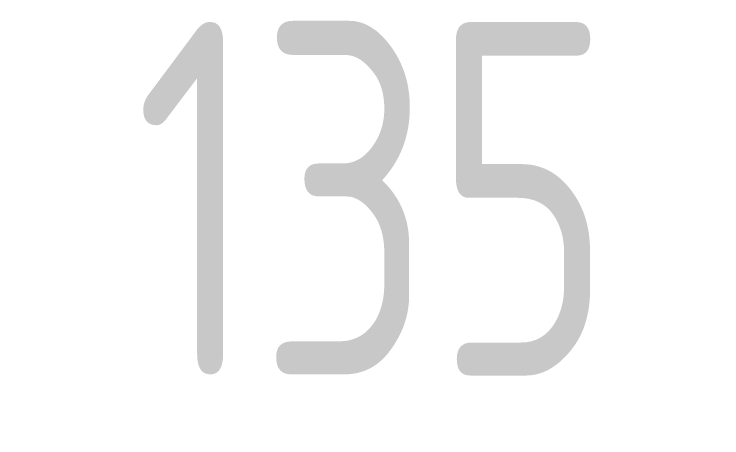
# Model space of a CAD drawing. Header units: millimetres. Extents: x -391859 to 9713180, y -178574 to 166066.
# Drawn here: x -130102 to -129502, y 106369 to 106729 of the extents above; entities that cross this region are included whole.
import ezdxf
from ezdxf import colors
from ezdxf.entities.mleader import LeaderData, LeaderLine
from ezdxf.math import Vec2, Vec3

# ---------------------------------------------------------------- set-up
doc = ezdxf.new("R2010")
doc.units = ezdxf.units.MM
doc.header["$MEASUREMENT"] = 0
doc.layers.get('0').update_dxf_attribs({"lineweight": 9})
doc.layers.add('_АР ТЕКСТ', color=7, linetype='Continuous', lineweight=25)
doc.layers.add('АР_Отметки', color=7, linetype='Continuous', lineweight=15)
doc.layers.add('АР_Таблицы', color=7, linetype='Continuous')
doc.styles.add('ISOCPEUR', font='isocpeur.ttf', dxfattribs={"width": 0.7})
doc.styles.add('ISOCPEUR_2', font='isocpeur.ttf', dxfattribs={"width": 0.9, "height": 300})
doc.styles.add('Архитект', font='isocpeur.ttf', dxfattribs={"width": 0.8, "oblique": 8})

# ---------------------------------------------------------------- blocks, each defined once
blk = doc.blocks.new('*T759')
at = {"layer": 'АР_Таблицы', "color": 0, "linetype": 'ByBlock', "lineweight": -2, "ltscale": 500, "transparency": 16777216}
for p, q in [((13654.8, 0), (15154.8, 0)), ((25609.6, 0), (26609.6, 0)), ((13654.8, -676.92), (15154.8, -676.92))]:
    blk.add_line(p, q, dxfattribs=at)
at = {"layer": 'АР_Таблицы', "color": 0, "linetype": 'ByBlock', "lineweight": 30, "ltscale": 500, "transparency": 16777216}
for p, q in [((13654.8, 0), (13654.8, -1353.85)), ((15154.8, 0), (15154.8, -1353.85)), ((23609.6, 0), (23609.6, -1353.85)), ((25609.6, 0), (25609.6, -1353.85)), ((26609.6, 0), (26609.6, -1353.85)), ((13654.8, -1353.85), (26609.6, -1353.85)), ((12954.8, -1500), (12954.8, -55915.38))]:
    blk.add_line(p, q, dxfattribs=at)
at = {"layer": 'АР_Таблицы', "color": 0, "linetype": 'ByBlock', "lineweight": 9, "ltscale": 500, "transparency": 16777216}
for p, q in [((15154.8, 0), (25609.6, 0)), ((23609.6, -676.92), (25609.6, -676.92))]:
    blk.add_line(p, q, dxfattribs=at)
at = {"layer": 'АР_Таблицы', "color": 0, "linetype": 'ByBlock', "lineweight": 13, "ltscale": 500, "transparency": 16777216}
for p, q in [((15154.8, -676.92), (23609.6, -676.92)), ((25609.6, -676.92), (26609.6, -676.92))]:
    blk.add_line(p, q, dxfattribs=at)
at = {"layer": 'АР_Таблицы', "color": 0, "linetype": 'ByBlock', "lineweight": 30, "ltscale": 100, "transparency": 16777216}
for p, q in [((0, -1500), (12954.8, -1500)), ((0, -1500), (0, -55915.38)), ((1500, -1500), (1500, -55915.38)), ((9954.8, -1500), (9954.8, -55915.38)), ((11954.8, -1500), (11954.8, -55915.38)), ((0, -3500), (12954.8, -3500))]:
    blk.add_line(p, q, dxfattribs=at)
at = {"layer": 'АР_Таблицы', "color": 0, "linetype": 'ByBlock', "lineweight": -2, "ltscale": 100, "transparency": 16777216}
for p, q in [((0, -4176.92), (12954.8, -4176.92)), ((0, -4853.85), (12954.8, -4853.85)), ((0, -5530.77), (12954.8, -5530.77)), ((0, -6227.69), (1500, -6227.69)), ((9954.8, -6227.69), (12954.8, -6227.69)), ((0, -6924.62), (12954.8, -6924.62)), ((0, -8091.54), (12954.8, -8091.54)), ((0, -9258.46), (12954.8, -9258.46)), ((0, -9955.38), (12954.8, -9955.38)), ((0, -10632.31), (1500, -10632.31)), ((11954.8, -10632.31), (12954.8, -10632.31)), ((0, -11309.23), (12954.8, -11309.23)), ((0, -12006.15), (1500, -12006.15)), ((11954.8, -12006.15), (12954.8, -12006.15)), ((0, -12683.08), (1500, -12683.08)), ((11954.8, -12683.08), (12954.8, -12683.08)), ((0, -13360), (1500, -13360)), ((11954.8, -13360), (12954.8, -13360)), ((0, -14036.92), (12954.8, -14036.92)), ((0, -14713.85), (12954.8, -14713.85)), ((0, -15390.77), (12954.8, -15390.77)), ((0, -16087.69), (9954.8, -16087.69)), ((11954.8, -16087.69), (12954.8, -16087.69)), ((0, -16784.62), (9954.8, -16784.62)), ((11954.8, -16784.62), (12954.8, -16784.62)), ((0, -17481.54), (9954.8, -17481.54)), ((11954.8, -17481.54), (12954.8, -17481.54)), ((0, -18178.46), (12954.8, -18178.46)), ((0, -18855.38), (12954.8, -18855.38)), ((0, -19552.31), (9954.8, -19552.31)), ((11954.8, -19552.31), (12954.8, -19552.31)), ((0, -20229.23), (12954.8, -20229.23)), ((0, -20906.15), (9954.8, -20906.15)), ((11954.8, -20906.15), (12954.8, -20906.15)), ((0, -21583.08), (12954.8, -21583.08)), ((0, -22260), (9954.8, -22260)), ((0, -22936.92), (9954.8, -22936.92)), ((11954.8, -22936.92), (12954.8, -22936.92)), ((0, -23613.85), (9954.8, -23613.85)), ((11954.8, -23613.85), (12954.8, -23613.85)), ((0, -24290.77), (1500, -24290.77)), ((11954.8, -24290.77), (12954.8, -24290.77)), ((0, -25990.77), (1500, -25990.77)), ((11954.8, -25990.77), (12954.8, -25990.77)), ((0, -26667.69), (1500, -26667.69)), ((11954.8, -26667.69), (12954.8, -26667.69)), ((0, -27344.62), (1500, -27344.62)), ((11954.8, -27344.62), (12954.8, -27344.62)), ((0, -28041.54), (1500, -28041.54)), ((11954.8, -28041.54), (12954.8, -28041.54)), ((0, -28718.46), (1500, -28718.46)), ((11954.8, -28718.46), (12954.8, -28718.46)), ((0, -29415.38), (1500, -29415.38)), ((11954.8, -29415.38), (12954.8, -29415.38)), ((0, -30112.31), (1500, -30112.31)), ((11954.8, -30112.31), (12954.8, -30112.31)), ((0, -30789.23), (1500, -30789.23)), ((11954.8, -30789.23), (12954.8, -30789.23)), ((0, -31466.15), (1500, -31466.15)), ((11954.8, -31466.15), (12954.8, -31466.15)), ((0, -32143.08), (1500, -32143.08)), ((11954.8, -32143.08), (12954.8, -32143.08)), ((0, -32840), (1500, -32840)), ((11954.8, -32840), (12954.8, -32840)), ((0, -33536.92), (1500, -33536.92)), ((11954.8, -33536.92), (12954.8, -33536.92)), ((0, -34233.85), (1500, -34233.85)), ((11954.8, -34233.85), (12954.8, -34233.85)), ((0, -34910.77), (1500, -34910.77)), ((11954.8, -34910.77), (12954.8, -34910.77)), ((0, -35587.69), (1500, -35587.69)), ((11954.8, -35587.69), (12954.8, -35587.69)), ((0, -36264.62), (1500, -36264.62)), ((11954.8, -36264.62), (12954.8, -36264.62)), ((0, -36941.54), (1500, -36941.54)), ((11954.8, -36941.54), (12954.8, -36941.54)), ((0, -37618.46), (1500, -37618.46)), ((11954.8, -37618.46), (12954.8, -37618.46)), ((0, -38295.38), (1500, -38295.38)), ((11954.8, -38295.38), (12954.8, -38295.38)), ((0, -38972.31), (1500, -38972.31)), ((11954.8, -38972.31), (12954.8, -38972.31)), ((0, -39649.23), (9954.8, -39649.23)), ((11954.8, -39649.23), (12954.8, -39649.23)), ((0, -40326.15), (1500, -40326.15)), ((11954.8, -40326.15), (12954.8, -40326.15)), ((0, -41003.08), (1500, -41003.08)), ((11954.8, -41003.08), (12954.8, -41003.08)), ((0, -41680), (1500, -41680)), ((11954.8, -41680), (12954.8, -41680)), ((0, -42356.92), (1500, -42356.92)), ((11954.8, -42356.92), (12954.8, -42356.92)), ((0, -43033.85), (1500, -43033.85)), ((11954.8, -43033.85), (12954.8, -43033.85)), ((0, -43710.77), (1500, -43710.77)), ((11954.8, -43710.77), (12954.8, -43710.77)), ((0, -44387.69), (1500, -44387.69)), ((11954.8, -44387.69), (12954.8, -44387.69)), ((0, -45064.62), (1500, -45064.62)), ((11954.8, -45064.62), (12954.8, -45064.62)), ((0, -45741.54), (1500, -45741.54)), ((11954.8, -45741.54), (12954.8, -45741.54)), ((0, -46418.46), (1500, -46418.46)), ((11954.8, -46418.46), (12954.8, -46418.46)), ((0, -47095.38), (1500, -47095.38)), ((11954.8, -47095.38), (12954.8, -47095.38)), ((0, -47772.31), (1500, -47772.31)), ((11954.8, -47772.31), (12954.8, -47772.31)), ((0, -48449.23), (1500, -48449.23)), ((11954.8, -48449.23), (12954.8, -48449.23)), ((0, -49126.15), (1500, -49126.15)), ((11954.8, -49126.15), (12954.8, -49126.15)), ((0, -49803.08), (1500, -49803.08)), ((11954.8, -49803.08), (12954.8, -49803.08)), ((0, -50480), (9954.8, -50480)), ((11954.8, -50480), (12954.8, -50480)), ((0, -51156.92), (1500, -51156.92)), ((11954.8, -51156.92), (12954.8, -51156.92)), ((0, -51833.85), (9954.8, -51833.85)), ((11954.8, -51833.85), (12954.8, -51833.85)), ((0, -52510.77), (9954.8, -52510.77)), ((11954.8, -52510.77), (12954.8, -52510.77)), ((0, -53187.69), (9954.8, -53187.69)), ((11954.8, -53187.69), (12954.8, -53187.69)), ((0, -53884.62), (9954.8, -53884.62)), ((11954.8, -53884.62), (12954.8, -53884.62)), ((0, -54561.54), (9954.8, -54561.54)), ((11954.8, -54561.54), (12954.8, -54561.54)), ((0, -55238.46), (1500, -55238.46)), ((11954.8, -55238.46), (12954.8, -55238.46)), ((0, -55915.38), (1500, -55915.38)), ((11954.8, -55915.38), (12954.8, -55915.38))]:
    blk.add_line(p, q, dxfattribs=at)
at = {"layer": 'АР_Таблицы', "color": 0, "linetype": 'ByBlock', "lineweight": 9, "ltscale": 100, "transparency": 16777216}
for p, q in [((1500, -6227.69), (9954.8, -6227.69)), ((1500, -10632.31), (11954.8, -10632.31)), ((1500, -12006.15), (11954.8, -12006.15)), ((1500, -12683.08), (11954.8, -12683.08)), ((1500, -13360), (11954.8, -13360)), ((9954.8, -16087.69), (11954.8, -16087.69)), ((9954.8, -16784.62), (11954.8, -16784.62)), ((9954.8, -17481.54), (11954.8, -17481.54)), ((9954.8, -19552.31), (11954.8, -19552.31)), ((9954.8, -20906.15), (11954.8, -20906.15)), ((9954.8, -22260), (12954.8, -22260)), ((9954.8, -22936.92), (11954.8, -22936.92)), ((9954.8, -23613.85), (11954.8, -23613.85)), ((1500, -24290.77), (11954.8, -24290.77)), ((1500, -25990.77), (11954.8, -25990.77)), ((1500, -26667.69), (11954.8, -26667.69)), ((1500, -27344.62), (11954.8, -27344.62)), ((1500, -28041.54), (11954.8, -28041.54)), ((1500, -28718.46), (11954.8, -28718.46)), ((1500, -29415.38), (11954.8, -29415.38)), ((1500, -30112.31), (11954.8, -30112.31)), ((1500, -30789.23), (11954.8, -30789.23)), ((1500, -31466.15), (11954.8, -31466.15)), ((1500, -32143.08), (11954.8, -32143.08)), ((1500, -32840), (11954.8, -32840)), ((1500, -33536.92), (11954.8, -33536.92)), ((1500, -34233.85), (11954.8, -34233.85)), ((1500, -34910.77), (11954.8, -34910.77)), ((1500, -35587.69), (11954.8, -35587.69)), ((1500, -36264.62), (11954.8, -36264.62)), ((1500, -36941.54), (11954.8, -36941.54)), ((1500, -37618.46), (11954.8, -37618.46)), ((1500, -38295.38), (11954.8, -38295.38)), ((1500, -38972.31), (11954.8, -38972.31)), ((9954.8, -39649.23), (11954.8, -39649.23)), ((1500, -40326.15), (11954.8, -40326.15)), ((1500, -41003.08), (11954.8, -41003.08)), ((1500, -41680), (11954.8, -41680)), ((1500, -42356.92), (11954.8, -42356.92)), ((1500, -43033.85), (11954.8, -43033.85)), ((1500, -43710.77), (11954.8, -43710.77)), ((1500, -44387.69), (11954.8, -44387.69)), ((1500, -45064.62), (11954.8, -45064.62)), ((1500, -45741.54), (11954.8, -45741.54)), ((1500, -46418.46), (11954.8, -46418.46)), ((1500, -47095.38), (11954.8, -47095.38)), ((1500, -47772.31), (11954.8, -47772.31)), ((1500, -48449.23), (11954.8, -48449.23)), ((1500, -49126.15), (11954.8, -49126.15)), ((1500, -49803.08), (11954.8, -49803.08)), ((9954.8, -50480), (11954.8, -50480)), ((1500, -51156.92), (11954.8, -51156.92)), ((9954.8, -51833.85), (11954.8, -51833.85)), ((9954.8, -52510.77), (11954.8, -52510.77)), ((9954.8, -53187.69), (11954.8, -53187.69)), ((9954.8, -53884.62), (11954.8, -53884.62)), ((9954.8, -54561.54), (11954.8, -54561.54)), ((1500, -55238.46), (11954.8, -55238.46)), ((1500, -55915.38), (11954.8, -55915.38))]:
    blk.add_line(p, q, dxfattribs=at)
at = {"layer": 'АР_Таблицы', "ltscale": 500, "transparency": 16777216}
for s, insert, char_height, width, attachment_point, style in [('{\\Q0;\\W0.7;Электрощитовая}', (15404.8, -338.46), 300, 7954.7987, 4, 'Архитект'), ('173', (14404.8, -338.46), 300, 1223.0769, 5, 'ISOCPEUR'), ('17.34', (24609.6, -338.46), 300, 1500, 5, 'ISOCPEUR'), ('{\\C240;\\c2367469;В3}', (26109.6, -338.46), 300, 900, 5, 'ISOCPEUR'), ('Всего', (23359.6, -1015.38), 300, 7954.7987, 6, 'ISOCPEUR'), ('2668.9', (24609.6, -1015.38), 250, 1980, 5, 'ISOCPEUR_2'), ('4.48', (10954.8, -55576.92), 300, 1500, 5, 'ISOCPEUR')]:
    blk.add_mtext(s, dxfattribs=dict(at, insert=insert, char_height=char_height, width=width, attachment_point=attachment_point, style=style))
at = {"layer": 'АР_Таблицы', "ltscale": 100, "transparency": 16777216}
for s, insert, char_height, width, attachment_point, style in [('Экспликация помещений 1-го этажа', (6477.4, -750), 500, 12854.7987, 5, 'ISOCPEUR'), ('Номер поме- щения', (750, -2500), 300, 1400, 5, 'ISOCPEUR'), ('Кат. помещения', (12454.8, -2500), 300, 900, 5, 'ISOCPEUR'), ('Площадь м2', (10954.8, -2500), 350, 1900, 5, 'ISOCPEUR'), ('Наименование', (5727.4, -2500), 300, 8354.7987, 5, 'ISOCPEUR'), ('Тамбур', (1750, -3838.46), 300, 7954.7987, 4, 'ISOCPEUR'), ('101', (750, -3838.46), 300, 1223.0769, 5, 'ISOCPEUR'), ('35.02', (10954.8, -3838.46), 300, 1500, 5, 'ISOCPEUR'), ('Коридор с рекреацией', (1750, -4515.38), 300, 7954.7987, 4, 'ISOCPEUR'), ('277,54', (10954.8, -4515.38), 300, 1500, 5, 'ISOCPEUR'), ('102', (750, -4515.38), 300, 1223.0769, 5, 'ISOCPEUR'), ('Санузел для МГН', (1750, -5192.31), 300, 7954.7987, 4, 'ISOCPEUR'), ('5,23', (10954.8, -5192.31), 300, 1500, 5, 'ISOCPEUR'), ('103', (750, -5192.31), 300, 1223.0769, 5, 'ISOCPEUR'), ('Административный кабинет тип 1 (начальная школа)', (1750, -5879.23), 300, 7954.7987, 4, 'ISOCPEUR'), ('25,91', (10954.8, -5879.23), 300, 1500, 5, 'ISOCPEUR'), ('104', (750, -5879.23), 300, 1223.0769, 5, 'ISOCPEUR'), ('Санузел для девочек (начальная школа)', (1750, -6576.15), 300, 7954.7987, 4, 'ISOCPEUR'), ('23,25', (10954.8, -6576.15), 300, 1500, 5, 'ISOCPEUR'), ('106', (750, -6576.15), 300, 1223.0769, 5, 'ISOCPEUR'), ('Гардеробная для обучающихся (основная и старшая школа)', (1750, -7508.08), 300, 7954.7987, 4, 'ISOCPEUR'), ('97,54', (10954.8, -7508.08), 300, 1500, 5, 'ISOCPEUR'), ('107', (750, -7508.08), 300, 1223.0769, 5, 'ISOCPEUR'), ('Гардеробная для обучающихся (основная и старшая школа)', (1750, -8675), 300, 7954.7987, 4, 'ISOCPEUR'), ('108', (750, -8675), 300, 1223.0769, 5, 'ISOCPEUR'), ('35.25', (10954.8, -8675), 300, 1500, 5, 'ISOCPEUR'), ('Гардеробная для обучающихся (начальная школа)', (1750, -9606.92), 300, 7954.7987, 4, 'ISOCPEUR'), ('109', (750, -9606.92), 300, 1223.0769, 5, 'ISOCPEUR'), ('57.49', (10954.8, -9606.92), 300, 1500, 5, 'ISOCPEUR'), ('Лестничная клетка (Л1)', (1750, -10293.85), 300, 7954.7987, 4, 'ISOCPEUR'), ('110', (750, -10293.85), 300, 1223.0769, 5, 'ISOCPEUR'), ('24.50', (10954.8, -10293.85), 300, 1500, 5, 'ISOCPEUR'), ('Коридор', (1750, -10970.77), 300, 7954.7987, 4, 'ISOCPEUR'), ('77,66', (10954.8, -10970.77), 300, 1500, 5, 'ISOCPEUR'), ('111', (750, -10970.77), 300, 1223.0769, 5, 'ISOCPEUR'), ('Санузел для мальчиков (начальная школа)', (1750, -11657.69), 300, 7954.7987, 4, 'ISOCPEUR'), ('12,44', (10954.8, -11657.69), 300, 1500, 5, 'ISOCPEUR'), ('112', (750, -11657.69), 300, 1223.0769, 5, 'ISOCPEUR'), ('Санузел для персонала', (1750, -12344.62), 300, 7954.7987, 4, 'ISOCPEUR'), ('113', (750, -12344.62), 300, 1223.0769, 5, 'ISOCPEUR'), ('2.78', (10954.8, -12344.62), 300, 1500, 5, 'ISOCPEUR'), ('Учебные кабинеты (начальная школа)', (1750, -13021.54), 300, 7954.7987, 4, 'ISOCPEUR'), ('114', (750, -13021.54), 300, 1223.0769, 5, 'ISOCPEUR'), ('60.20', (10954.8, -13021.54), 300, 1500, 5, 'ISOCPEUR'), ('Учебные кабинеты (начальная школа)', (1750, -13698.46), 300, 7954.7987, 4, 'ISOCPEUR'), ('115', (750, -13698.46), 300, 1223.0769, 5, 'ISOCPEUR'), ('58.33', (10954.8, -13698.46), 300, 1500, 5, 'ISOCPEUR'), ('Учебные кабинеты (начальная школа)', (1750, -14375.38), 300, 7954.7987, 4, 'ISOCPEUR'), ('117', (750, -14375.38), 300, 1223.0769, 5, 'ISOCPEUR'), ('58.22', (10954.8, -14375.38), 300, 1500, 5, 'ISOCPEUR'), ('118', (750, -15052.31), 300, 1223.0769, 5, 'ISOCPEUR'), ('ПУИ', (1750, -15052.31), 300, 7954.7987, 4, 'ISOCPEUR'), ('2.78', (10954.8, -15052.31), 300, 1500, 5, 'ISOCPEUR'), ('{\\C1;В4}', (12454.8, -15052.31), 300, 900, 5, 'ISOCPEUR'), ('Санузел для девочек (начальная школа)', (1750, -15739.23), 300, 7954.7987, 4, 'ISOCPEUR'), ('119', (750, -15739.23), 300, 1223.0769, 5, 'ISOCPEUR'), ('12.44', (10954.8, -15739.23), 300, 1500, 5, 'ISOCPEUR'), ('Коридор с рекреацией (основная и старшая школа)', (1750, -16436.15), 300, 7954.7987, 4, 'ISOCPEUR'), ('120', (750, -16436.15), 300, 1223.0769, 5, 'ISOCPEUR'), ('95.10', (10954.8, -16436.15), 300, 1500, 5, 'ISOCPEUR'), ('Комната охраны (с диспетчерским пунктом)', (1750, -17133.08), 300, 7954.7987, 4, 'ISOCPEUR'), ('122', (750, -17133.08), 300, 1223.0769, 5, 'ISOCPEUR'), ('23.43', (10954.8, -17133.08), 300, 1500, 5, 'ISOCPEUR'), ('Гардеробная комната (для учителей)', (1750, -17830), 300, 7954.7987, 4, 'ISOCPEUR'), ('123', (750, -17830), 300, 1223.0769, 5, 'ISOCPEUR'), ('9.86', (10954.8, -17830), 300, 1500, 5, 'ISOCPEUR'), ('Помещение связи', (1750, -18516.92), 300, 7954.7987, 4, 'ISOCPEUR'), ('9,47', (10954.8, -18516.92), 300, 1500, 5, 'ISOCPEUR'), ('124', (750, -18516.92), 300, 1223.0769, 5, 'ISOCPEUR'), ('{\\Q0;\\W0.7;\\C1;В4}', (12454.8, -18516.92), 300, 900, 5, 'Архитект'), ('Санузел для мальчиков (начальная школа)', (1750, -19203.85), 300, 7954.7987, 4, 'ISOCPEUR'), ('21,73', (10954.8, -19203.85), 300, 1500, 5, 'ISOCPEUR'), ('125', (750, -19203.85), 300, 1223.0769, 5, 'ISOCPEUR'), ('Учебные кабинеты (начальная школа)', (1750, -19890.77), 300, 7954.7987, 4, 'ISOCPEUR'), ('57,26', (10954.8, -19890.77), 300, 1500, 5, 'ISOCPEUR'), ('127', (750, -19890.77), 300, 1223.0769, 5, 'ISOCPEUR'), ('Учебные кабинеты (начальная школа)', (1750, -20567.69), 300, 7954.7987, 4, 'ISOCPEUR'), ('53,71', (10954.8, -20567.69), 300, 1500, 5, 'ISOCPEUR'), ('128', (750, -20567.69), 300, 1223.0769, 5, 'ISOCPEUR'), ('Учебные кабинеты (начальная школа)', (1750, -21244.62), 300, 7954.7987, 4, 'ISOCPEUR'), ('58,81', (10954.8, -21244.62), 300, 1500, 5, 'ISOCPEUR'), ('129', (750, -21244.62), 300, 1223.0769, 5, 'ISOCPEUR'), ('Коридор с рекреацией', (1750, -21921.54), 300, 7954.7987, 4, 'ISOCPEUR'), ('117,57', (10954.8, -21921.54), 300, 1500, 5, 'ISOCPEUR'), ('130', (750, -21921.54), 300, 1223.0769, 5, 'ISOCPEUR'), ('27,18', (10954.8, -22598.46), 300, 1500, 5, 'ISOCPEUR'), ('131', (750, -22598.46), 300, 1223.0769, 5, 'ISOCPEUR'), ('Лестничная клетка Тип Н2', (1750, -22598.46), 300, 7954.7987, 4, 'ISOCPEUR'), ('42,02', (10954.8, -23275.38), 300, 1500, 5, 'ISOCPEUR'), ('132', (750, -23275.38), 300, 1223.0769, 5, 'ISOCPEUR'), ('Вестибюль', (1750, -23275.38), 300, 7954.7987, 4, 'ISOCPEUR'), ('Электрощитовая', (1750, -23952.31), 300, 7954.7987, 4, 'ISOCPEUR'), ('16,16', (10954.8, -23952.31), 300, 1500, 5, 'ISOCPEUR'), ('133', (750, -23952.31), 300, 1223.0769, 5, 'ISOCPEUR'), ('{\\C240;\\c2367469;В3}', (12454.8, -23952.31), 300, 900, 5, 'ISOCPEUR'), ('Место для приготовления дезинфицирующих растворов и хранения уборочного инвентаря, предназначенных для помещений медицинского назначения', (1750, -25140.77), 300, 7954.7987, 4, 'ISOCPEUR'), ('7,64', (10954.8, -25140.77), 300, 1500, 5, 'ISOCPEUR'), ('134', (750, -25140.77), 300, 1223.0769, 5, 'ISOCPEUR'), ('{\\C1;В4}', (12454.8, -25140.77), 300, 900, 5, 'ISOCPEUR'), ('Туалет медблока', (1750, -26329.23), 300, 7954.7987, 4, 'ISOCPEUR'), ('4,31', (10954.8, -26329.23), 300, 1500, 5, 'ISOCPEUR'), ('134.1', (750, -26329.23), 300, 1223.0769, 5, 'ISOCPEUR'), ('Кабинет врача', (1750, -27006.15), 300, 7954.7987, 4, 'ISOCPEUR'), ('27,00', (10954.8, -27006.15), 300, 1500, 5, 'ISOCPEUR'), ('135', (750, -27006.15), 300, 1223.0769, 5, 'ISOCPEUR'), ('Процедурный (прививочный) кабинет', (1750, -27693.08), 300, 7954.7987, 4, 'ISOCPEUR'), ('20,88', (10954.8, -27693.08), 300, 1500, 5, 'ISOCPEUR'), ('136', (750, -27693.08), 300, 1223.0769, 5, 'ISOCPEUR'), ('Коридор', (1750, -28380), 300, 7954.7987, 4, 'ISOCPEUR'), ('26,63', (10954.8, -28380), 300, 1500, 5, 'ISOCPEUR'), ('137', (750, -28380), 300, 1223.0769, 5, 'ISOCPEUR'), ('Комната инструктора ', (1750, -29066.92), 300, 7954.7987, 4, 'ISOCPEUR'), ('12,07', (10954.8, -29066.92), 300, 1500, 5, 'ISOCPEUR'), ('138', (750, -29066.92), 300, 1223.0769, 5, 'ISOCPEUR'), ('Санузел с душем', (1750, -29763.85), 300, 7954.7987, 4, 'ISOCPEUR'), ('7,03', (10954.8, -29763.85), 300, 1500, 5, 'ISOCPEUR'), ('138.1', (750, -29763.85), 300, 1223.0769, 5, 'ISOCPEUR'), ('6,79', (10954.8, -30450.77), 300, 1500, 5, 'ISOCPEUR'), ('ПУИ', (1750, -30450.77), 300, 7954.7987, 4, 'ISOCPEUR'), ('139', (750, -30450.77), 300, 1223.0769, 5, 'ISOCPEUR'), ('{\\C1;В4}', (12454.8, -30450.77), 300, 900, 5, 'ISOCPEUR'), ('Санузел для персонала', (1750, -31127.69), 300, 7954.7987, 4, 'ISOCPEUR'), ('3,27', (10954.8, -31127.69), 300, 1500, 5, 'ISOCPEUR'), ('140', (750, -31127.69), 300, 1223.0769, 5, 'ISOCPEUR'), ('Помещение связи', (1750, -31804.62), 300, 7954.7987, 4, 'ISOCPEUR'), ('12,01', (10954.8, -31804.62), 300, 1500, 5, 'ISOCPEUR'), ('141', (750, -31804.62), 300, 1223.0769, 5, 'ISOCPEUR'), ('{\\C240;\\c2367469;В3}', (12454.8, -31804.62), 300, 900, 5, 'ISOCPEUR'), ('Помещение для персонала ', (1750, -32491.54), 300, 7954.7987, 4, 'ISOCPEUR'), ('11,87', (10954.8, -32491.54), 300, 1500, 5, 'ISOCPEUR'), ('142', (750, -32491.54), 300, 1223.0769, 5, 'ISOCPEUR'), ('Санузел для персонала', (1750, -33188.46), 300, 7954.7987, 4, 'ISOCPEUR'), ('2,01', (10954.8, -33188.46), 300, 1500, 5, 'ISOCPEUR'), ('142.1', (750, -33188.46), 300, 1223.0769, 5, 'ISOCPEUR'), ('Душевая', (1750, -33885.38), 300, 7954.7987, 4, 'ISOCPEUR'), ('2,82', (10954.8, -33885.38), 300, 1500, 5, 'ISOCPEUR'), ('142.2', (750, -33885.38), 300, 1223.0769, 5, 'ISOCPEUR'), ('4,85', (10954.8, -34572.31), 300, 1500, 5, 'ISOCPEUR'), ('143', (750, -34572.31), 300, 1223.0769, 5, 'ISOCPEUR'), ('ПУИ', (1750, -34572.31), 300, 7954.7987, 4, 'ISOCPEUR'), ('{\\C1;В4}', (12454.8, -34572.31), 300, 900, 5, 'ISOCPEUR'), ('Помещение для временного хранения пищевых отходов', (1750, -35249.23), 300, 7954.7987, 4, 'ISOCPEUR'), ('6,01', (10954.8, -35249.23), 300, 1500, 5, 'ISOCPEUR'), ('144', (750, -35249.23), 300, 1223.0769, 5, 'ISOCPEUR'), ('{\\C1;В4}', (12454.8, -35249.23), 300, 900, 5, 'ISOCPEUR'), ('Кладовая и моечная оборотной тары', (1750, -35926.15), 300, 7954.7987, 4, 'ISOCPEUR'), ('6,92', (10954.8, -35926.15), 300, 1500, 5, 'ISOCPEUR'), ('145', (750, -35926.15), 300, 1223.0769, 5, 'ISOCPEUR'), ('{\\C1;В4}', (12454.8, -35926.15), 300, 900, 5, 'ISOCPEUR'), ('Загрузочный цех', (1750, -36603.08), 300, 7954.7987, 4, 'ISOCPEUR'), ('7,45', (10954.8, -36603.08), 300, 1500, 5, 'ISOCPEUR'), ('146', (750, -36603.08), 300, 1223.0769, 5, 'ISOCPEUR'), ('{\\C1;В4}', (12454.8, -36603.08), 300, 900, 5, 'ISOCPEUR'), ('Коридор ', (1750, -37280), 300, 7954.7987, 4, 'ISOCPEUR'), ('28,66', (10954.8, -37280), 300, 1500, 5, 'ISOCPEUR'), ('147', (750, -37280), 300, 1223.0769, 5, 'ISOCPEUR'), ('Помещение с холодильным оборудованием', (1750, -37956.92), 300, 7954.7987, 4, 'ISOCPEUR'), ('26,78', (10954.8, -37956.92), 300, 1500, 5, 'ISOCPEUR'), ('147.1', (750, -37956.92), 300, 1223.0769, 5, 'ISOCPEUR'), ('{\\C1;В3}', (12454.8, -37956.92), 300, 900, 5, 'ISOCPEUR'), ('Кладовая сухих продуктов', (1750, -38633.85), 300, 7954.7987, 4, 'ISOCPEUR'), ('10,93', (10954.8, -38633.85), 300, 1500, 5, 'ISOCPEUR'), ('148', (750, -38633.85), 300, 1223.0769, 5, 'ISOCPEUR'), ('{\\C1;В3}', (12454.8, -38633.85), 300, 900, 5, 'ISOCPEUR'), ('Доготовочный цех', (1750, -39310.77), 300, 7954.7987, 4, 'ISOCPEUR'), ('15,16', (10954.8, -39310.77), 300, 1500, 5, 'ISOCPEUR'), ('149', (750, -39310.77), 300, 1223.0769, 5, 'ISOCPEUR'), ('{\\C1;В3}', (12454.8, -39310.77), 300, 900, 5, 'ISOCPEUR'), ('Горячий цех', (1750, -39987.69), 300, 7954.7987, 4, 'ISOCPEUR'), ('39,25', (10954.8, -39987.69), 300, 1500, 5, 'ISOCPEUR'), ('150', (750, -39987.69), 300, 1223.0769, 5, 'ISOCPEUR'), ('{\\C1;В3}', (12454.8, -39987.69), 300, 900, 5, 'ISOCPEUR'), ('Моечная для кухонной посуды', (1750, -40664.62), 300, 7954.7987, 4, 'ISOCPEUR'), ('9,75', (10954.8, -40664.62), 300, 1500, 5, 'ISOCPEUR'), ('{\\C1;Д}', (12454.8, -40664.62), 300, 900, 5, 'ISOCPEUR'), ('151', (750, -40664.62), 300, 1223.0769, 5, 'ISOCPEUR'), ('Моечная для столовой посуды', (1750, -41341.54), 300, 7954.7987, 4, 'ISOCPEUR'), ('34,78', (10954.8, -41341.54), 300, 1500, 5, 'ISOCPEUR'), ('{\\C1;Д}', (12454.8, -41341.54), 300, 900, 5, 'ISOCPEUR'), ('152', (750, -41341.54), 300, 1223.0769, 5, 'ISOCPEUR'), ('Предмоечная ', (1750, -42018.46), 300, 7954.7987, 4, 'ISOCPEUR'), ('5,48', (10954.8, -42018.46), 300, 1500, 5, 'ISOCPEUR'), ('{\\C1;Д}', (12454.8, -42018.46), 300, 900, 5, 'ISOCPEUR'), ('152.1', (750, -42018.46), 300, 1223.0769, 5, 'ISOCPEUR'), ('Холодный цех', (1750, -42695.38), 300, 7954.7987, 4, 'ISOCPEUR'), ('15,96', (10954.8, -42695.38), 300, 1500, 5, 'ISOCPEUR'), ('153', (750, -42695.38), 300, 1223.0769, 5, 'ISOCPEUR'), ('{\\C1;В3}', (12454.8, -42695.38), 300, 900, 5, 'ISOCPEUR'), ('178,91', (10954.8, -43372.31), 300, 1500, 5, 'ISOCPEUR'), ('Обеденный зал', (1750, -43372.31), 300, 7954.7987, 4, 'ISOCPEUR'), ('154', (750, -43372.31), 300, 1223.0769, 5, 'ISOCPEUR'), ('11,10', (10954.8, -44049.23), 300, 1500, 5, 'ISOCPEUR'), ('Раздевальная', (1750, -44049.23), 300, 7954.7987, 4, 'ISOCPEUR'), ('155', (750, -44049.23), 300, 1223.0769, 5, 'ISOCPEUR'), ('Санузел', (1750, -44726.15), 300, 7954.7987, 4, 'ISOCPEUR'), ('2,40', (10954.8, -44726.15), 300, 1500, 5, 'ISOCPEUR'), ('156', (750, -44726.15), 300, 1223.0769, 5, 'ISOCPEUR'), ('Санузел', (1750, -45403.08), 300, 7954.7987, 4, 'ISOCPEUR'), ('2,48', (10954.8, -45403.08), 300, 1500, 5, 'ISOCPEUR'), ('157', (750, -45403.08), 300, 1223.0769, 5, 'ISOCPEUR'), ('Душевые', (1750, -46080), 300, 7954.7987, 4, 'ISOCPEUR'), ('4,15', (10954.8, -46080), 300, 1500, 5, 'ISOCPEUR'), ('158', (750, -46080), 300, 1223.0769, 5, 'ISOCPEUR'), ('Душевые', (1750, -46756.92), 300, 7954.7987, 4, 'ISOCPEUR'), ('4,16', (10954.8, -46756.92), 300, 1500, 5, 'ISOCPEUR'), ('159', (750, -46756.92), 300, 1223.0769, 5, 'ISOCPEUR'), ('Санузел для мальчиков', (1750, -47433.85), 300, 7954.7987, 4, 'ISOCPEUR'), ('8,71', (10954.8, -47433.85), 300, 1500, 5, 'ISOCPEUR'), ('160', (750, -47433.85), 300, 1223.0769, 5, 'ISOCPEUR'), ('Санузел для девочек', (1750, -48110.77), 300, 7954.7987, 4, 'ISOCPEUR'), ('9,76', (10954.8, -48110.77), 300, 1500, 5, 'ISOCPEUR'), ('161', (750, -48110.77), 300, 1223.0769, 5, 'ISOCPEUR'), ('17,10', (10954.8, -48787.69), 300, 1500, 5, 'ISOCPEUR'), ('Раздевальная', (1750, -48787.69), 300, 7954.7987, 4, 'ISOCPEUR'), ('162', (750, -48787.69), 300, 1223.0769, 5, 'ISOCPEUR'), ('Лестничная клетка (Л1)', (1750, -49464.62), 300, 7954.7987, 4, 'ISOCPEUR'), ('21,00', (10954.8, -49464.62), 300, 1500, 5, 'ISOCPEUR'), ('163', (750, -49464.62), 300, 1223.0769, 5, 'ISOCPEUR'), ('Техническое помещение', (1750, -50141.54), 300, 7954.7987, 4, 'ISOCPEUR'), ('164', (750, -50141.54), 300, 1223.0769, 5, 'ISOCPEUR'), ('4.16', (10954.8, -50141.54), 300, 1500, 5, 'ISOCPEUR'), ('{\\C1;В4}', (12454.8, -50141.54), 300, 900, 5, 'ISOCPEUR'), ('Снарядная', (1750, -50818.46), 300, 7954.7987, 4, 'ISOCPEUR'), ('21,21', (10954.8, -50818.46), 300, 1500, 5, 'ISOCPEUR'), ('165', (750, -50818.46), 300, 1223.0769, 5, 'ISOCPEUR'), ('{\\C1;В3}', (12454.8, -50818.46), 300, 900, 5, 'ISOCPEUR'), ('{\\C256;\\c0;ПУИ}', (1750, -51495.38), 300, 7954.7987, 4, 'ISOCPEUR'), ('4.30', (10954.8, -51495.38), 300, 1500, 5, 'ISOCPEUR'), ('{\\C1;В4}', (12454.8, -51495.38), 300, 900, 5, 'ISOCPEUR'), ('166', (750, -51495.38), 300, 1223.0769, 5, 'ISOCPEUR'), ('Универсальный спортивный зал', (1750, -52172.31), 300, 7954.7987, 4, 'ISOCPEUR'), ('167', (750, -52172.31), 300, 1223.0769, 5, 'ISOCPEUR'), ('270.82', (10954.8, -52172.31), 300, 1500, 5, 'ISOCPEUR'), ('Лестничная клетка (Л1)', (1750, -52849.23), 300, 7954.7987, 4, 'ISOCPEUR'), ('168', (750, -52849.23), 300, 1223.0769, 5, 'ISOCPEUR'), ('25.50', (10954.8, -52849.23), 300, 1500, 5, 'ISOCPEUR'), ('Коридор и рекреация (основная и старшая школа)', (1750, -53536.15), 300, 7954.7987, 4, 'ISOCPEUR'), ('169', (750, -53536.15), 300, 1223.0769, 5, 'ISOCPEUR'), ('281.24', (10954.8, -53536.15), 300, 1500, 5, 'ISOCPEUR'), ('Тех. помещение', (1750, -54223.08), 300, 7954.7987, 4, 'ISOCPEUR'), ('171', (750, -54223.08), 300, 1223.0769, 5, 'ISOCPEUR'), ('3.93', (10954.8, -54223.08), 300, 1500, 5, 'ISOCPEUR'), ('{\\C1;В4}', (12454.8, -54223.08), 300, 900, 5, 'ISOCPEUR'), ('Лестничная клетка (Л1)', (1750, -54900), 300, 7954.7987, 4, 'ISOCPEUR'), ('172', (750, -54900), 300, 1223.0769, 5, 'ISOCPEUR'), ('21.00', (10954.8, -54900), 300, 1500, 5, 'ISOCPEUR'), ('Тамбур', (1750, -55576.92), 300, 7954.7987, 4, 'ISOCPEUR'), ('172.1', (750, -55576.92), 300, 1223.0769, 5, 'ISOCPEUR')]:
    blk.add_mtext(s, dxfattribs=dict(at, insert=insert, char_height=char_height, width=width, attachment_point=attachment_point, style=style))
blk = doc.blocks.new('_DotSmall')
at = {"color": 0, "linetype": 'ByBlock', "const_width": 0.5}
blk.add_lwpolyline([(-0.0625, 0, 1), (0.0625, 0, 1)], format="xyb", close=True, dxfattribs=at)

msp = doc.modelspace()

# ---------------------------------------------------------------- block references
msp.add_blockref('*T759', (-130547, 133578.4))

# ---------------------------------------------------------------- leaders
at = {"layer": '_АР ТЕКСТ'}
ml = msp.add_multileader_mtext('Standard', dxfattribs=at)
ml.set_content('{\\W0.8;-2,550}', color=256, style='ISOCPEUR')
ml.set_leader_properties(color=256, linetype='Continuous', lineweight=-1)
ml.set_arrow_properties(name='DOTSMALL')
ml.build(insert=Vec2(0, 0))
ml.multileader.update_dxf_attribs({"has_text_frame": 1, "text_left_attachment_type": 4, "text_right_attachment_type": 4, "dogleg_length": 100, "arrow_head_size": 180})
ctx = ml.context
ctx.base_point, ctx.char_height, ctx.arrow_head_size, ctx.landing_gap_size, ctx.plane_origin = Vec3(-314736.015, 120073.276, -1.962), 250, 180, 50, Vec3(-314255.682, 117829.258, -1.962)
ctx.left_attachment, ctx.right_attachment = 4, 4
notes = []
notes.append((ctx, [(0, (0, 0, 0), (0, 0), (1, 0), 1, [])]))
ctx.mtext.insert, ctx.mtext.width, ctx.mtext.defined_height, ctx.mtext.line_spacing_style, ctx.mtext.flow_direction = Vec3(-314686.015, 120406.61, -1.962), 801.08641, 330.71, 2, 5
at = {"layer": 'АР_Отметки'}
ml = msp.add_multileader_mtext('Standard', dxfattribs=at)
ml.set_content('-1,140', color=256, style='ISOCPEUR')
ml.set_leader_properties(color=256, linetype='Continuous', lineweight=-1)
ml.set_arrow_properties(name='DOTSMALL')
ml.build(insert=Vec2(0, 0))
ml.multileader.update_dxf_attribs({"has_text_frame": 1, "text_left_attachment_type": 4, "text_right_attachment_type": 4, "dogleg_length": 100, "arrow_head_size": 180})
ctx = ml.context
ctx.base_point, ctx.char_height, ctx.arrow_head_size, ctx.landing_gap_size, ctx.plane_origin = Vec3(-177653.863, 130764.587), 250, 180, 50, Vec3(-177735.257, 129497.023)
ctx.left_attachment, ctx.right_attachment = 4, 4
notes.append((ctx, [(0, (0, 0, 0), (0, 0), (1, 0), 1, [])]))
ctx.mtext.insert, ctx.mtext.width, ctx.mtext.line_spacing_style, ctx.mtext.flow_direction = Vec3(-177603.863, 131097.92), 852.69703, 2, 5
ml = msp.add_multileader_mtext('Standard', dxfattribs=at)
ml.set_content('-1,140', color=256, style='ISOCPEUR')
ml.set_leader_properties(color=256, linetype='Continuous', lineweight=-1)
ml.set_arrow_properties(name='DOTSMALL')
ml.build(insert=Vec2(0, 0))
ml.multileader.update_dxf_attribs({"has_text_frame": 1, "text_left_attachment_type": 4, "text_right_attachment_type": 4, "dogleg_length": 100, "arrow_head_size": 180})
ctx = ml.context
ctx.base_point, ctx.char_height, ctx.arrow_head_size, ctx.landing_gap_size, ctx.plane_origin = Vec3(-180313.722, 128673.322, 0), 250, 180, 50, Vec3(-180395.116, 128959.463, 0)
ctx.left_attachment, ctx.right_attachment = 4, 4
notes.append((ctx, [(0, (0, 0, 0), (0, 0), (1, 0), 1, [])]))
ctx.mtext.insert, ctx.mtext.width, ctx.mtext.line_spacing_style, ctx.mtext.flow_direction = Vec3(-180263.722, 129006.655, 0), 852.69703, 2, 5
ml = msp.add_multileader_mtext('Standard', dxfattribs=at)
ml.set_content('%%P0,000', color=256, style='ISOCPEUR')
ml.set_leader_properties(color=256, linetype='Continuous', lineweight=-1)
ml.set_arrow_properties(name='DOTSMALL')
ml.build(insert=Vec2(0, 0))
ml.multileader.update_dxf_attribs({"has_text_frame": 1, "text_left_attachment_type": 4, "text_right_attachment_type": 4, "dogleg_length": 100, "arrow_head_size": 180})
ctx = ml.context
ctx.base_point, ctx.char_height, ctx.arrow_head_size, ctx.landing_gap_size, ctx.plane_origin = Vec3(-195756.554, 128483.825, -0.16), 250, 180, 50, Vec3(-198827.636, 126894.276, -0.16)
ctx.left_attachment, ctx.right_attachment = 4, 4
notes.append((ctx, [(0, (0, 0, 0), (0, 0), (1, 0), 1, [])]))
ctx.mtext.insert, ctx.mtext.width, ctx.mtext.line_spacing_style, ctx.mtext.flow_direction = Vec3(-195706.554, 128817.158, -0.16), 852.69703, 2, 5
ml = msp.add_multileader_mtext('Standard', dxfattribs=at)
ml.set_content('{\\W0.8;-2,250}', color=256, style='ISOCPEUR')
ml.set_leader_properties(color=256, linetype='Continuous', lineweight=-1)
ml.set_arrow_properties(name='DOTSMALL')
ml.build(insert=Vec2(0, 0))
ml.multileader.update_dxf_attribs({"has_text_frame": 1, "text_left_attachment_type": 4, "text_right_attachment_type": 4, "dogleg_length": 100, "arrow_head_size": 180})
ctx = ml.context
ctx.base_point, ctx.char_height, ctx.arrow_head_size, ctx.landing_gap_size, ctx.plane_origin = Vec3(-296774.143, 128156.954), 250, 180, 50, Vec3(-296855.536, 126878.835)
ctx.left_attachment, ctx.right_attachment = 4, 4
notes.append((ctx, [(0, (0, 0, 0), (0, 0), (1, 0), 1, [])]))
ctx.mtext.insert, ctx.mtext.width, ctx.mtext.defined_height, ctx.mtext.line_spacing_style, ctx.mtext.flow_direction = Vec3(-296724.143, 128490.288), 769.98896, 343.888, 2, 5
ml = msp.add_multileader_mtext('Standard', dxfattribs=at)
ml.set_content('{\\W0.8;-2,250}', color=256, style='ISOCPEUR')
ml.set_leader_properties(color=256, linetype='Continuous', lineweight=-1)
ml.set_arrow_properties(name='DOTSMALL')
ml.build(insert=Vec2(0, 0))
ml.multileader.update_dxf_attribs({"has_text_frame": 1, "text_left_attachment_type": 4, "text_right_attachment_type": 4, "dogleg_length": 100, "arrow_head_size": 180})
ctx = ml.context
ctx.base_point, ctx.char_height, ctx.arrow_head_size, ctx.landing_gap_size, ctx.plane_origin = Vec3(-162020.088, 128147.074), 250, 180, 50, Vec3(-162101.482, 126868.955)
ctx.left_attachment, ctx.right_attachment = 4, 4
notes.append((ctx, [(0, (0, 0, 0), (0, 0), (1, 0), 1, [])]))
ctx.mtext.insert, ctx.mtext.width, ctx.mtext.defined_height, ctx.mtext.line_spacing_style, ctx.mtext.flow_direction = Vec3(-161970.088, 128480.407), 769.98896, 343.888, 2, 5
ml = msp.add_multileader_mtext('Standard', dxfattribs=at)
ml.set_content('0,000', color=256, style='ISOCPEUR')
ml.set_leader_properties(color=256, linetype='Continuous', lineweight=-1)
ml.set_arrow_properties(name='DOTSMALL')
ml.build(insert=Vec2(0, 0))
ml.multileader.update_dxf_attribs({"has_text_frame": 1, "text_left_attachment_type": 4, "text_right_attachment_type": 4, "dogleg_length": 100, "arrow_head_size": 180})
ctx = ml.context
ctx.base_point, ctx.char_height, ctx.arrow_head_size, ctx.landing_gap_size, ctx.plane_origin = Vec3(-172256.756, 120738.05, 0), 250, 180, 50, Vec3(-174417.969, 120213.471, 0)
ctx.left_attachment, ctx.right_attachment = 4, 4
notes.append((ctx, [(0, (0, 0, 0), (0, 0), (1, 0), 1, [])]))
ctx.mtext.insert, ctx.mtext.width, ctx.mtext.line_spacing_style, ctx.mtext.flow_direction = Vec3(-172206.756, 121138.05, 0), 852.69703, 2, 5
ml = msp.add_multileader_mtext('Standard', dxfattribs=at)
ml.set_content('0,000', color=256, style='ISOCPEUR')
ml.set_leader_properties(color=256, linetype='Continuous', lineweight=-1)
ml.set_arrow_properties(name='DOTSMALL')
ml.build(insert=Vec2(0, 0))
ml.multileader.update_dxf_attribs({"has_text_frame": 1, "text_left_attachment_type": 4, "text_right_attachment_type": 4, "dogleg_length": 100, "arrow_head_size": 180})
ctx = ml.context
ctx.base_point, ctx.char_height, ctx.arrow_head_size, ctx.landing_gap_size, ctx.plane_origin = Vec3(-156599.534, 119957.452, 0), 250, 180, 50, Vec3(-156680.927, 118756.554, 0)
ctx.left_attachment, ctx.right_attachment = 4, 4
notes.append((ctx, [(0, (0, 0, 0), (0, 0), (1, 0), 1, [])]))
ctx.mtext.insert, ctx.mtext.width, ctx.mtext.line_spacing_style, ctx.mtext.flow_direction = Vec3(-156549.534, 120357.452, 0), 852.69703, 2, 5
ml = msp.add_multileader_mtext('Standard', dxfattribs=at)
ml.set_content('{\\W0.8;-2,250}', color=256, style='ISOCPEUR')
ml.set_leader_properties(color=256, linetype='Continuous', lineweight=-1)
ml.set_arrow_properties(name='DOTSMALL')
ml.build(insert=Vec2(0, 0))
ml.multileader.update_dxf_attribs({"has_text_frame": 1, "text_left_attachment_type": 4, "text_right_attachment_type": 4, "dogleg_length": 100, "arrow_head_size": 180})
ctx = ml.context
ctx.base_point, ctx.char_height, ctx.arrow_head_size, ctx.landing_gap_size, ctx.plane_origin = Vec3(-335903.247, 116985.857, 0), 250, 180, 50, Vec3(-337173.964, 115928.763, 0)
ctx.left_attachment, ctx.right_attachment = 4, 4
notes.append((ctx, [(0, (0, 0, 0), (0, 0), (1, 0), 1, [])]))
ctx.mtext.insert, ctx.mtext.width, ctx.mtext.defined_height, ctx.mtext.line_spacing_style, ctx.mtext.flow_direction = Vec3(-335853.247, 117319.19, 0), 769.98896, 343.888, 2, 5
ml = msp.add_multileader_mtext('Standard', dxfattribs=at)
ml.set_content('-2,650', color=256, style='ISOCPEUR')
ml.set_leader_properties(color=256, linetype='Continuous', lineweight=-1)
ml.set_arrow_properties(name='DOTSMALL')
ml.build(insert=Vec2(0, 0))
ml.multileader.update_dxf_attribs({"has_text_frame": 1, "text_left_attachment_type": 4, "text_right_attachment_type": 4, "dogleg_length": 100, "arrow_head_size": 180})
ctx = ml.context
ctx.base_point, ctx.char_height, ctx.arrow_head_size, ctx.landing_gap_size, ctx.plane_origin = Vec3(-167862.502, 113859.434), 250, 180, 50, Vec3(-170023.714, 113268.188)
ctx.left_attachment, ctx.right_attachment = 4, 4
notes.append((ctx, [(0, (0, 0, 0), (0, 0), (1, 0), 1, [])]))
ctx.mtext.insert, ctx.mtext.width, ctx.mtext.line_spacing_style, ctx.mtext.flow_direction = Vec3(-167812.502, 114192.767), 852.69703, 2, 5
ml = msp.add_multileader_mtext('Standard', dxfattribs=at)
ml.set_content('{\\W0.8;-2,650}', color=256, style='ISOCPEUR')
ml.set_leader_properties(color=256, linetype='Continuous', lineweight=-1)
ml.set_arrow_properties(name='DOTSMALL')
ml.build(insert=Vec2(0, 0))
ml.multileader.update_dxf_attribs({"has_text_frame": 1, "text_left_attachment_type": 4, "text_right_attachment_type": 4, "dogleg_length": 100, "arrow_head_size": 180})
ctx = ml.context
ctx.base_point, ctx.char_height, ctx.arrow_head_size, ctx.landing_gap_size, ctx.plane_origin = Vec3(-302334.962, 113770.418), 250, 180, 50, Vec3(-302336.256, 112502.854)
ctx.left_attachment, ctx.right_attachment = 4, 4
notes.append((ctx, [(0, (0, 0, 0), (0, 0), (1, 0), 1, [])]))
ctx.mtext.insert, ctx.mtext.width, ctx.mtext.defined_height, ctx.mtext.line_spacing_style, ctx.mtext.flow_direction = Vec3(-302284.962, 114103.752), 881.18578, 430.987, 2, 5
for ctx, leaders in notes:
    for number, flags, end, landing, length, lines in leaders:
        leader = LeaderData()
        leader.index, (leader.has_last_leader_line, leader.has_dogleg_vector, leader.attachment_direction) = number, flags
        leader.last_leader_point, leader.dogleg_vector, leader.dogleg_length = Vec3(end), Vec3(landing), length
        for number, points, colour, breaks in lines:
            line = LeaderLine()
            line.index, line.vertices, line.color, line.breaks = number, Vec3.list(points), colors.encode_raw_color(colour), breaks
            leader.lines.append(line)
        ctx.leaders.append(leader)

doc.saveas('drawing.dxf')
